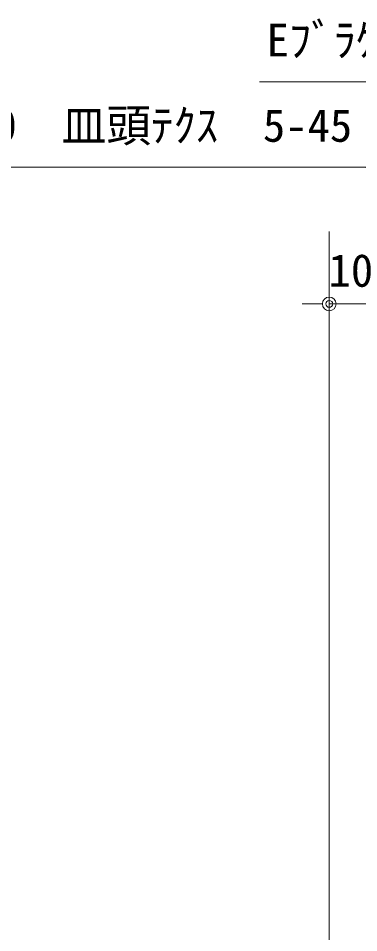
# Model space of a CAD drawing. Units: millimetres, scale not verified. Extents: x -190 to 611, y -130 to 427.
# Drawn here: x 362.3 to 387.2, y 94.4 to 161.5 of the extents above; entities that cross this region are included whole.
import ezdxf
from ezdxf.enums import TextEntityAlignment as Align

# ---------------------------------------------------------------- set-up
doc = ezdxf.new("R2010")
doc.units = ezdxf.units.MM
doc.header["$LTSCALE"] = 0.5
for name, color, linetype, lineweight in [('0-5_A-E01-仕上太線', 4, 'Continuous', 9), ('0-8_0-A11-寸法_詳細', 5, 'Continuous', 9), ('0-9_0', 7, 'Continuous', 9), ('0-A_A-B03-文字_書込_小', 7, 'Continuous', 9)]:
    doc.layers.add(name, color=color, linetype=linetype, lineweight=lineweight)
doc.styles.add('ＭＳ ゴシック', font='')
doc.styles.get('ＭＳ ゴシック').set_extended_font_data('MS Gothic')

# ---------------------------------------------------------------- blocks, each defined once
blk = doc.blocks.new('_Dot')
at = {"layer": '0-9_0'}
blk.add_line((-0.25, 0), (-0.5, 0), dxfattribs=at)
for radius in [0.25, 0.125]:
    blk.add_circle((0, 0), radius, dxfattribs=at)

msp = doc.modelspace()

# ---------------------------------------------------------------- linework, layer by layer
at = {"layer": '0-5_A-E01-仕上太線'}
msp.add_line((385.0727, 69.1963), (385.0727, 145.8422), dxfattribs=at)
at = {"layer": '0-8_0-A11-寸法_詳細'}
for p, q in [((384.0727, 140.5259), (383.0727, 140.5259)), ((385.0727, 135.8714), (385.0727, 140.5259)), ((388.406, 140.5259), (385.0727, 140.5259))]:
    msp.add_line(p, q, dxfattribs=at)
at = {"layer": '0-A_A-B03-文字_書込_小'}
for points in [[(435.2213, 129.2184), (419.3278, 156.8309), (379.9472, 156.8309)], [(397.2946, 133.9826), (387.7517, 150.5621), (351.814, 150.5621)]]:
    msp.add_lwpolyline(points, dxfattribs=at)

# ---------------------------------------------------------------- block references
at = {"layer": '0-8_0-A11-寸法_詳細', "xscale": 2, "yscale": 2}
msp.add_blockref('_Dot', (385.0727, 140.5259), dxfattribs=at)

# ---------------------------------------------------------------- texts
at = {"layer": '0-8_0-A11-寸法_詳細', "style": 'ＭＳ ゴシック'}
msp.add_text('10', height=2.405, dxfattribs=at).set_placement((385.019, 141.0633), align=Align.BOTTOM_LEFT)
at = {"layer": '0-A_A-B03-文字_書込_小', "style": 'ＭＳ ゴシック'}
for s, p in [('Eﾌﾞﾗｹｯﾄ(留め金具 SUS304)', (380.4797, 157.9705)), ('SUS410\u3000皿頭ﾃｸｽ\u30005-45', (352.3465, 151.7017))]:
    msp.add_text(s, height=2.405, dxfattribs=at).set_placement(p, align=Align.BOTTOM_LEFT)

doc.saveas('drawing.dxf')
